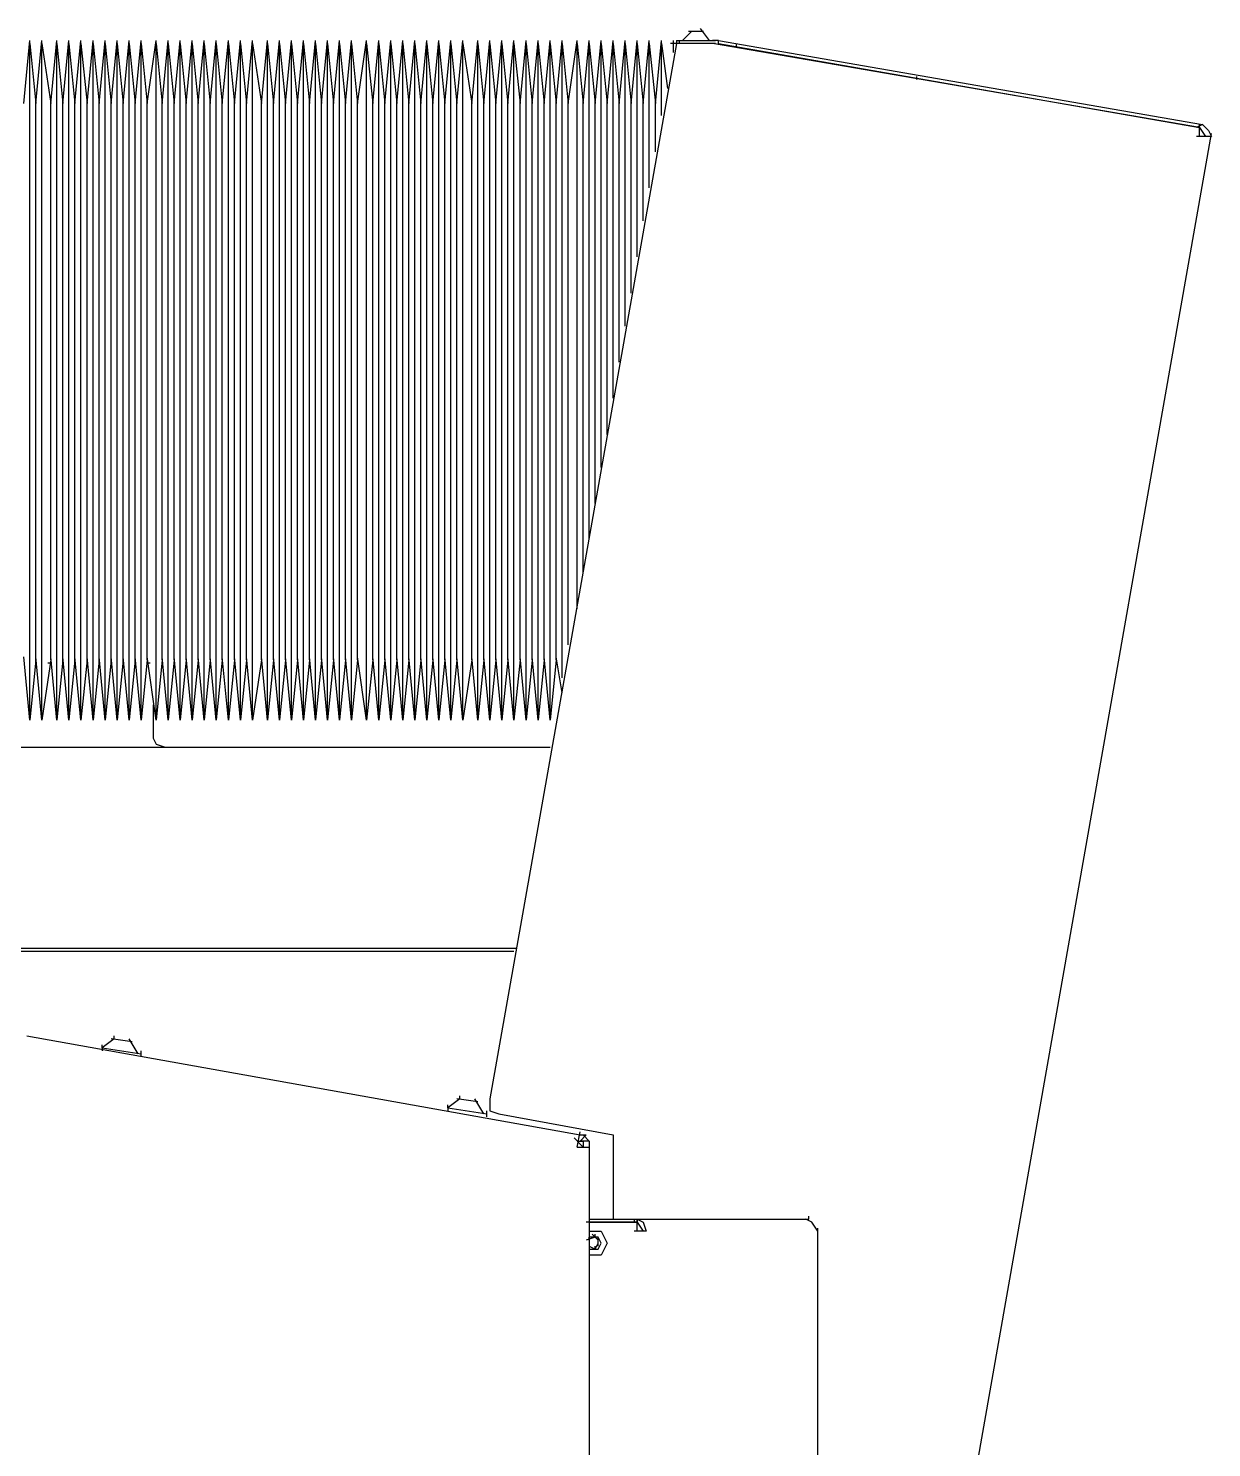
# Model space of a CAD drawing. Header units: inches. Extents: x 144 to 9879, y -166 to 6992.
# Drawn here: x 4095 to 4566, y 5432 to 5997 of the extents above; entities that cross this region are included whole.
import ezdxf

# ---------------------------------------------------------------- set-up
doc = ezdxf.new("R2010")
doc.units = ezdxf.units.IN
doc.header["$MEASUREMENT"] = 0

msp = doc.modelspace()

# ---------------------------------------------------------------- linework, layer by layer
at = {"color": 7}
for points in [[(4092.95, 5967.5), (4095.34, 5992.65)], [(4095.34, 5721.96), (4095.34, 5992.65)], [(4097.74, 5967.5), (4100.13, 5992.65)], [(4100.13, 5721.96), (4100.13, 5992.65)], [(4103.73, 5967.5), (4106.12, 5992.65)], [(4106.12, 5721.96), (4106.12, 5992.65)], [(4108.52, 5967.5), (4110.91, 5992.65)], [(4110.91, 5721.96), (4110.91, 5992.65)], [(4113.31, 5967.5), (4115.7, 5992.65)], [(4115.7, 5721.96), (4115.7, 5992.65)], [(4118.1, 5967.5), (4120.5, 5992.65)], [(4120.5, 5721.96), (4120.5, 5992.65)], [(4122.89, 5967.5), (4125.29, 5992.65)], [(4125.29, 5721.96), (4125.29, 5992.65)], [(4127.68, 5967.5), (4130.08, 5992.65)], [(4130.08, 5721.96), (4130.08, 5992.65)], [(4132.47, 5967.5), (4134.87, 5992.65)], [(4134.87, 5721.96), (4134.87, 5992.65)], [(4137.26, 5967.5), (4139.66, 5992.65)], [(4139.66, 5721.96), (4139.66, 5992.65)], [(4142.06, 5967.5), (4145.65, 5992.65)], [(4145.65, 5721.96), (4145.65, 5992.65)], [(4148.04, 5967.5), (4150.44, 5992.65)], [(4150.44, 5721.96), (4150.44, 5992.65)], [(4152.84, 5967.5), (4155.23, 5992.65)], [(4155.23, 5721.96), (4155.23, 5992.65)], [(4157.63, 5967.5), (4160.02, 5992.65)], [(4160.02, 5721.96), (4160.02, 5992.65)], [(4162.42, 5967.5), (4164.81, 5992.65)], [(4164.81, 5721.96), (4164.81, 5992.65)], [(4167.21, 5967.5), (4169.6, 5992.65)], [(4169.6, 5721.96), (4169.6, 5992.65)], [(4172, 5967.5), (4174.4, 5992.65)], [(4174.4, 5721.96), (4174.4, 5992.65)], [(4176.79, 5967.5), (4179.19, 5992.65)], [(4179.19, 5721.96), (4179.19, 5992.65)], [(4181.58, 5967.5), (4183.98, 5992.65)], [(4183.98, 5721.96), (4183.98, 5992.65)], [(4187.57, 5967.5), (4189.97, 5992.65)], [(4189.97, 5721.96), (4189.97, 5992.65)], [(4192.36, 5967.5), (4194.76, 5992.65)], [(4194.76, 5721.96), (4194.76, 5992.65)], [(4197.15, 5967.5), (4199.55, 5992.65)], [(4199.55, 5721.96), (4199.55, 5992.65)], [(4201.94, 5967.5), (4204.34, 5992.65)], [(4204.34, 5721.96), (4204.34, 5992.65)], [(4206.73, 5967.5), (4209.13, 5992.65)], [(4209.13, 5721.96), (4209.13, 5992.65)], [(4211.53, 5967.5), (4213.92, 5992.65)], [(4213.92, 5721.96), (4213.92, 5992.65)], [(4216.32, 5967.5), (4218.71, 5992.65)], [(4218.71, 5721.96), (4218.71, 5992.65)], [(4221.11, 5967.5), (4223.5, 5992.65)], [(4223.5, 5721.96), (4223.5, 5992.65)], [(4225.9, 5967.5), (4229.49, 5992.65)], [(4229.49, 5721.96), (4229.49, 5992.65)], [(4231.89, 5967.5), (4234.28, 5992.65)], [(4234.28, 5721.96), (4234.28, 5992.65)], [(4236.68, 5967.5), (4239.07, 5992.65)], [(4239.07, 5721.96), (4239.07, 5992.65)], [(4241.47, 5967.5), (4243.87, 5992.65)], [(4243.87, 5721.96), (4243.87, 5992.65)], [(4246.26, 5967.5), (4248.66, 5992.65)], [(4248.66, 5721.96), (4248.66, 5992.65)], [(4251.05, 5967.5), (4253.45, 5992.65)], [(4253.45, 5721.96), (4253.45, 5992.65)], [(4255.84, 5967.5), (4258.24, 5992.65)], [(4258.24, 5721.96), (4258.24, 5992.65)], [(4260.63, 5967.5), (4263.03, 5992.65)], [(4263.03, 5721.96), (4263.03, 5992.65)], [(4265.43, 5967.5), (4267.82, 5992.65)], [(4267.82, 5721.96), (4267.82, 5992.65)], [(4271.41, 5967.5), (4273.81, 5992.65)], [(4273.81, 5721.96), (4273.81, 5992.65)], [(4276.2, 5967.5), (4278.6, 5992.65)], [(4278.6, 5721.96), (4278.6, 5992.65)], [(4281, 5967.5), (4283.39, 5992.65)], [(4283.39, 5721.96), (4283.39, 5992.65)], [(4285.79, 5967.5), (4288.18, 5992.65)], [(4288.18, 5721.96), (4288.18, 5992.65)], [(4290.58, 5967.5), (4292.97, 5992.65)], [(4292.97, 5721.96), (4292.97, 5992.65)], [(4295.37, 5967.5), (4297.76, 5992.65)], [(4297.76, 5721.96), (4297.76, 5992.65)], [(4300.16, 5967.5), (4302.56, 5992.65)], [(4302.56, 5721.96), (4302.56, 5992.65)], [(4304.95, 5967.5), (4307.35, 5992.65)], [(4307.35, 5738.73), (4307.35, 5992.65)], [(4309.74, 5967.5), (4313.34, 5992.65)], [(4313.34, 5766.27), (4313.34, 5992.65)], [(4315.73, 5967.5), (4318.13, 5992.65)], [(4318.13, 5793.82), (4318.13, 5992.65)], [(4320.52, 5967.5), (4322.92, 5992.65)], [(4322.92, 5822.57), (4322.92, 5992.65)], [(4325.31, 5967.5), (4327.71, 5992.65)], [(4327.71, 5850.12), (4327.71, 5992.65)], [(4330.1, 5967.5), (4332.5, 5992.65)], [(4332.5, 5878.86), (4332.5, 5992.65)], [(4334.9, 5967.5), (4337.29, 5992.65)], [(4337.29, 5906.41), (4337.29, 5992.65)], [(4339.69, 5967.5), (4342.08, 5992.65)], [(4342.08, 5933.96), (4342.08, 5992.65)], [(4344.48, 5967.5), (4346.87, 5992.65)], [(4346.87, 5962.71), (4346.87, 5992.65)], [(4351.66, 5990.26), (4351.66, 5992.65)], [(4351.66, 5987.86), (4351.66, 5992.65)], [(4352.86, 5992.65), (4368.43, 5992.65)], [(4352.86, 5992.65), (4352.86, 5991.45)], [(4354.06, 5991.45), (4354.06, 5992.65)], [(4358.85, 5996.25), (4355.26, 5992.65)], [(4363.64, 5996.25), (4357.65, 5996.25)], [(4366.04, 5992.65), (4362.44, 5997.44)], [(4369.63, 5992.65), (4367.23, 5992.65)], [(4369.63, 5991.45), (4369.63, 5992.65)], [(4369.63, 5992.65), (4562.47, 5959.11)], [(4369.63, 5991.45), (4369.63, 5992.65)], [(4369.63, 5991.45), (4369.63, 5992.65)], [(4095.34, 5991.45), (4097.74, 5967.5)], [(4100.13, 5991.45), (4103.73, 5967.5)], [(4106.12, 5991.45), (4108.52, 5967.5)], [(4110.91, 5991.45), (4113.31, 5967.5)], [(4115.7, 5991.45), (4118.1, 5967.5)], [(4120.5, 5991.45), (4122.89, 5967.5)], [(4125.29, 5991.45), (4127.68, 5967.5)], [(4130.08, 5991.45), (4132.47, 5967.5)], [(4134.87, 5991.45), (4137.26, 5967.5)], [(4139.66, 5991.45), (4142.06, 5967.5)], [(4145.65, 5991.45), (4148.04, 5967.5)], [(4150.44, 5991.45), (4152.84, 5967.5)], [(4155.23, 5991.45), (4157.63, 5967.5)], [(4160.02, 5991.45), (4162.42, 5967.5)], [(4164.81, 5991.45), (4167.21, 5967.5)], [(4169.6, 5991.45), (4172, 5967.5)], [(4174.4, 5991.45), (4176.79, 5967.5)], [(4179.19, 5991.45), (4181.58, 5967.5)], [(4183.98, 5991.45), (4187.57, 5967.5)], [(4189.97, 5991.45), (4192.36, 5967.5)], [(4194.76, 5991.45), (4197.15, 5967.5)], [(4199.55, 5991.45), (4201.94, 5967.5)], [(4204.34, 5991.45), (4206.73, 5967.5)], [(4209.13, 5991.45), (4211.53, 5967.5)], [(4213.92, 5991.45), (4216.32, 5967.5)], [(4218.71, 5991.45), (4221.11, 5967.5)], [(4223.5, 5991.45), (4225.9, 5967.5)], [(4229.49, 5991.45), (4231.89, 5967.5)], [(4234.28, 5991.45), (4236.68, 5967.5)], [(4239.07, 5991.45), (4241.47, 5967.5)], [(4243.87, 5991.45), (4246.26, 5967.5)], [(4248.66, 5991.45), (4251.05, 5967.5)], [(4253.45, 5991.45), (4255.84, 5967.5)], [(4258.24, 5991.45), (4260.63, 5967.5)], [(4263.03, 5991.45), (4265.43, 5967.5)], [(4267.82, 5991.45), (4271.41, 5967.5)], [(4273.81, 5991.45), (4276.2, 5967.5)], [(4278.6, 5991.45), (4281, 5967.5)], [(4352.86, 5991.45), (4278.6, 5571.04)], [(4283.39, 5991.45), (4285.79, 5967.5)], [(4288.18, 5991.45), (4290.58, 5967.5)], [(4292.97, 5991.45), (4295.37, 5967.5)], [(4297.76, 5991.45), (4300.16, 5967.5)], [(4302.56, 5991.45), (4304.95, 5967.5)], [(4307.35, 5991.45), (4309.74, 5967.5)], [(4313.34, 5991.45), (4315.73, 5967.5)], [(4318.13, 5991.45), (4320.52, 5967.5)], [(4322.92, 5991.45), (4325.31, 5967.5)], [(4327.71, 5991.45), (4330.1, 5967.5)], [(4332.5, 5991.45), (4334.9, 5967.5)], [(4337.29, 5991.45), (4339.69, 5967.5)], [(4342.08, 5991.45), (4344.48, 5967.5)], [(4346.87, 5991.45), (4349.27, 5973.49)], [(4354.06, 5991.45), (4350.47, 5991.45)], [(4368.43, 5991.45), (4351.66, 5991.45)], [(4561.27, 5957.92), (4367.23, 5991.45)], [(4369.63, 5991.45), (4561.27, 5957.92)], [(4376.82, 5990.26), (4376.82, 5991.45)], [(4376.82, 5990.26), (4376.82, 5991.45)], [(4448.68, 5977.08), (4448.68, 5978.28)], [(4097.74, 5745.91), (4097.74, 5968.7)], [(4103.73, 5745.91), (4103.73, 5968.7)], [(4108.52, 5745.91), (4108.52, 5968.7)], [(4113.31, 5745.91), (4113.31, 5968.7)], [(4118.1, 5745.91), (4118.1, 5968.7)], [(4122.89, 5745.91), (4122.89, 5968.7)], [(4127.68, 5745.91), (4127.68, 5968.7)], [(4132.47, 5745.91), (4132.47, 5968.7)], [(4137.26, 5745.91), (4137.26, 5968.7)], [(4142.06, 5745.91), (4142.06, 5968.7)], [(4148.04, 5745.91), (4148.04, 5968.7)], [(4152.84, 5745.91), (4152.84, 5968.7)], [(4157.63, 5745.91), (4157.63, 5968.7)], [(4162.42, 5745.91), (4162.42, 5968.7)], [(4167.21, 5745.91), (4167.21, 5968.7)], [(4172, 5745.91), (4172, 5968.7)], [(4176.79, 5745.91), (4176.79, 5968.7)], [(4181.58, 5745.91), (4181.58, 5968.7)], [(4187.57, 5745.91), (4187.57, 5968.7)], [(4192.36, 5745.91), (4192.36, 5968.7)], [(4197.15, 5745.91), (4197.15, 5968.7)], [(4201.94, 5745.91), (4201.94, 5968.7)], [(4206.73, 5745.91), (4206.73, 5968.7)], [(4211.53, 5745.91), (4211.53, 5968.7)], [(4216.32, 5745.91), (4216.32, 5968.7)], [(4221.11, 5745.91), (4221.11, 5968.7)], [(4225.9, 5745.91), (4225.9, 5968.7)], [(4231.89, 5745.91), (4231.89, 5968.7)], [(4236.68, 5745.91), (4236.68, 5968.7)], [(4241.47, 5745.91), (4241.47, 5968.7)], [(4246.26, 5745.91), (4246.26, 5968.7)], [(4251.05, 5745.91), (4251.05, 5968.7)], [(4255.84, 5745.91), (4255.84, 5968.7)], [(4260.63, 5745.91), (4260.63, 5968.7)], [(4265.43, 5745.91), (4265.43, 5968.7)], [(4271.41, 5745.91), (4271.41, 5968.7)], [(4276.2, 5745.91), (4276.2, 5968.7)], [(4281, 5745.91), (4281, 5968.7)], [(4285.79, 5745.91), (4285.79, 5968.7)], [(4290.58, 5745.91), (4290.58, 5968.7)], [(4295.37, 5745.91), (4295.37, 5968.7)], [(4300.16, 5745.91), (4300.16, 5968.7)], [(4304.95, 5745.91), (4304.95, 5968.7)], [(4309.74, 5751.9), (4309.74, 5968.7)], [(4315.73, 5780.65), (4315.73, 5968.7)], [(4320.52, 5808.2), (4320.52, 5968.7)], [(4325.31, 5835.74), (4325.31, 5968.7)], [(4330.1, 5864.49), (4330.1, 5968.7)], [(4334.9, 5892.04), (4334.9, 5968.7)], [(4339.69, 5920.79), (4339.69, 5968.7)], [(4344.48, 5948.33), (4344.48, 5968.7)], [(4562.47, 5959.11), (4560.07, 5957.92)], [(4561.27, 5954.32), (4561.27, 5959.11)], [(4562.47, 5959.11), (4564.87, 5956.72), (4566.06, 5954.32)], [(4428.32, 5173.38), (4566.06, 5955.52)], [(4566.06, 5954.32), (4560.07, 5954.32)], [(4561.27, 5957.92), (4563.67, 5954.32)], [(4095.34, 5721.96), (4092.95, 5747.11)], [(4097.74, 5745.91), (4095.34, 5721.96)], [(4100.13, 5721.96), (4097.74, 5747.11)], [(4097.74, 5744.71), (4097.74, 5745.91)], [(4103.73, 5745.91), (4100.13, 5721.96)], [(4102.53, 5744.71), (4103.73, 5744.71)], [(4106.12, 5721.96), (4103.73, 5747.11)], [(4108.52, 5745.91), (4106.12, 5721.96)], [(4110.91, 5721.96), (4108.52, 5747.11)], [(4108.52, 5744.71), (4108.52, 5745.91)], [(4113.31, 5745.91), (4110.91, 5721.96)], [(4115.7, 5721.96), (4113.31, 5747.11)], [(4113.31, 5744.71), (4113.31, 5745.91)], [(4118.1, 5745.91), (4115.7, 5721.96)], [(4120.5, 5721.96), (4118.1, 5747.11)], [(4118.1, 5744.71), (4118.1, 5745.91)], [(4122.89, 5745.91), (4120.5, 5721.96)], [(4125.29, 5721.96), (4122.89, 5747.11)], [(4122.89, 5744.71), (4122.89, 5745.91)], [(4127.68, 5745.91), (4125.29, 5721.96)], [(4130.08, 5721.96), (4127.68, 5747.11)], [(4127.68, 5744.71), (4127.68, 5745.91)], [(4132.47, 5745.91), (4130.08, 5721.96)], [(4134.87, 5721.96), (4132.47, 5747.11)], [(4132.47, 5744.71), (4132.47, 5745.91)], [(4137.26, 5745.91), (4134.87, 5721.96)], [(4139.66, 5721.96), (4137.26, 5747.11)], [(4137.26, 5744.71), (4137.26, 5745.91)], [(4142.06, 5745.91), (4139.66, 5721.96)], [(4145.65, 5721.96), (4142.06, 5747.11)], [(4142.06, 5744.71), (4143.25, 5744.71)], [(4148.04, 5745.91), (4145.65, 5721.96)], [(4150.44, 5721.96), (4148.04, 5747.11)], [(4152.84, 5745.91), (4150.44, 5721.96)], [(4155.23, 5721.96), (4152.84, 5747.11)], [(4157.63, 5745.91), (4155.23, 5721.96)], [(4160.02, 5721.96), (4157.63, 5747.11)], [(4162.42, 5745.91), (4160.02, 5721.96)], [(4164.81, 5721.96), (4162.42, 5747.11)], [(4167.21, 5745.91), (4164.81, 5721.96)], [(4169.6, 5721.96), (4167.21, 5747.11)], [(4172, 5745.91), (4169.6, 5721.96)], [(4174.4, 5721.96), (4172, 5747.11)], [(4176.79, 5745.91), (4174.4, 5721.96)], [(4179.19, 5721.96), (4176.79, 5747.11)], [(4181.58, 5745.91), (4179.19, 5721.96)], [(4183.98, 5721.96), (4181.58, 5747.11)], [(4187.57, 5745.91), (4183.98, 5721.96)], [(4189.97, 5721.96), (4187.57, 5747.11)], [(4192.36, 5745.91), (4189.97, 5721.96)], [(4194.76, 5721.96), (4192.36, 5747.11)], [(4197.15, 5745.91), (4194.76, 5721.96)], [(4199.55, 5721.96), (4197.15, 5747.11)], [(4201.94, 5745.91), (4199.55, 5721.96)], [(4204.34, 5721.96), (4201.94, 5747.11)], [(4206.73, 5745.91), (4204.34, 5721.96)], [(4209.13, 5721.96), (4206.73, 5747.11)], [(4211.53, 5745.91), (4209.13, 5721.96)], [(4213.92, 5721.96), (4211.53, 5747.11)], [(4216.32, 5745.91), (4213.92, 5721.96)], [(4218.71, 5721.96), (4216.32, 5747.11)], [(4221.11, 5745.91), (4218.71, 5721.96)], [(4223.5, 5721.96), (4221.11, 5747.11)], [(4225.9, 5745.91), (4223.5, 5721.96)], [(4229.49, 5721.96), (4225.9, 5747.11)], [(4231.89, 5745.91), (4229.49, 5721.96)], [(4234.28, 5721.96), (4231.89, 5747.11)], [(4236.68, 5745.91), (4234.28, 5721.96)], [(4239.07, 5721.96), (4236.68, 5747.11)], [(4241.47, 5745.91), (4239.07, 5721.96)], [(4243.87, 5721.96), (4241.47, 5747.11)], [(4246.26, 5745.91), (4243.87, 5721.96)], [(4248.66, 5721.96), (4246.26, 5747.11)], [(4251.05, 5745.91), (4248.66, 5721.96)], [(4253.45, 5721.96), (4251.05, 5747.11)], [(4255.84, 5745.91), (4253.45, 5721.96)], [(4258.24, 5721.96), (4255.84, 5747.11)], [(4260.63, 5745.91), (4258.24, 5721.96)], [(4263.03, 5721.96), (4260.63, 5747.11)], [(4265.43, 5745.91), (4263.03, 5721.96)], [(4267.82, 5721.96), (4265.43, 5747.11)], [(4271.41, 5745.91), (4267.82, 5721.96)], [(4273.81, 5721.96), (4271.41, 5747.11)], [(4276.2, 5745.91), (4273.81, 5721.96)], [(4278.6, 5721.96), (4276.2, 5747.11)], [(4281, 5745.91), (4278.6, 5721.96)], [(4283.39, 5721.96), (4281, 5747.11)], [(4285.79, 5745.91), (4283.39, 5721.96)], [(4288.18, 5721.96), (4285.79, 5747.11)], [(4290.58, 5745.91), (4288.18, 5721.96)], [(4292.97, 5721.96), (4290.58, 5747.11)], [(4295.37, 5745.91), (4292.97, 5721.96)], [(4297.76, 5721.96), (4295.37, 5747.11)], [(4300.16, 5745.91), (4297.76, 5721.96)], [(4302.56, 5721.96), (4300.16, 5747.11)], [(4304.95, 5745.91), (4302.56, 5721.96)], [(4307.35, 5732.74), (4304.95, 5747.11)], [(4144.45, 5727.95), (4144.45, 5714.77)], [(3963.59, 5711.18), (4302.56, 5711.18)], [(4144.45, 5714.77), (4145.65, 5712.38), (4149.24, 5711.18)], [(4289.38, 5630.93), (4065.4, 5630.93)], [(4288.18, 5629.73), (4066.6, 5629.73)], [(4094.14, 5596.19), (4314.53, 5556.67)], [(4128.88, 5594.99), (4124.09, 5591.4)], [(4124.09, 5591.4), (4124.09, 5592.6)], [(4124.09, 5591.4), (4139.66, 5589.01)], [(4124.09, 5591.4), (4124.09, 5590.2)], [(4124.09, 5591.4), (4124.09, 5590.2)], [(4136.07, 5593.8), (4127.68, 5594.99)], [(4128.88, 5594.99), (4128.88, 5596.19)], [(4138.46, 5589.01), (4134.87, 5594.99)], [(4139.66, 5587.81), (4139.66, 5590.2)], [(4266.62, 5571.04), (4261.83, 5567.45)], [(4266.62, 5571.04), (4261.83, 5567.45)], [(4261.83, 5567.45), (4261.83, 5568.64)], [(4273.81, 5569.84), (4265.43, 5571.04)], [(4266.62, 5571.04), (4266.62, 5572.24)], [(4276.2, 5565.05), (4272.61, 5571.04)], [(4278.6, 5571.04), (4278.6, 5566.25), (4282.19, 5565.05)], [(4261.83, 5567.45), (4261.83, 5566.25)], [(4261.83, 5567.45), (4277.4, 5565.05)], [(4261.83, 5567.45), (4261.83, 5566.25)], [(4277.4, 5563.85), (4277.4, 5566.25)], [(4282.19, 5565.05), (4327.71, 5556.67)], [(4313.34, 5551.87), (4314.53, 5557.86)], [(4315.73, 5551.87), (4312.14, 5555.47)], [(4313.34, 5554.27), (4315.73, 5554.27)], [(4313.34, 5551.87), (4318.13, 5551.87)], [(4316.93, 5556.67), (4314.53, 5554.27)], [(4314.53, 5556.67), (4316.93, 5556.67)], [(4318.13, 5554.27), (4314.53, 5554.27)], [(4318.13, 5554.27), (4315.73, 5556.67)], [(4315.73, 5554.27), (4315.73, 5551.87)], [(4318.13, 5554.27), (4318.13, 5551.87)], [(4318.13, 5551.87), (4318.13, 4677.51)], [(4327.71, 5556.67), (4327.71, 5523.13)], [(4318.13, 5523.13), (4336.09, 5523.13)], [(4336.09, 5523.13), (4336.09, 5521.93)], [(4336.09, 5523.13), (4337.29, 5523.13)], [(4337.29, 5521.93), (4337.29, 5523.13)], [(4337.29, 5518.34), (4337.29, 5523.13)], [(4337.29, 5523.13), (4339.69, 5521.93), (4340.88, 5518.34)], [(4337.29, 5523.13), (4337.29, 5521.93)], [(4337.29, 5523.13), (4404.37, 5523.13)], [(4337.29, 5521.93), (4337.29, 5523.13)], [(4409.16, 5518.34), (4406.76, 5521.93), (4404.37, 5523.13)], [(4404.37, 5523.13), (4405.56, 5523.13)], [(4405.56, 5523.13), (4405.56, 5524.33)], [(4337.29, 5521.93), (4316.93, 5521.93)], [(4318.13, 5521.93), (4336.09, 5521.93)], [(4318.13, 5518.34), (4322.92, 5518.34), (4325.31, 5513.55)], [(4336.09, 5521.93), (4337.29, 5521.93)], [(4340.88, 5518.34), (4336.09, 5518.34)], [(4337.29, 5521.93), (4339.69, 5518.34)], [(4409.16, 5518.34), (4409.16, 5519.54)], [(4409.16, 5282.38), (4409.16, 5519.54)], [(4320.52, 5515.94), (4316.93, 5514.74)], [(4320.52, 5515.94), (4316.93, 5514.74)], [(4318.13, 5514.74), (4318.13, 5515.94)], [(4322.92, 5513.55), (4321.72, 5515.94), (4318.13, 5515.94)], [(4325.31, 5513.55), (4322.92, 5508.76), (4318.13, 5508.76)], [(4318.13, 5511.15), (4321.72, 5511.15), (4322.92, 5513.55)], [(4318.13, 5512.35), (4320.52, 5511.15)], [(4318.13, 5512.35), (4320.52, 5511.15)], [(4321.72, 5514.74), (4319.32, 5517.14)], [(4321.72, 5514.74), (4319.32, 5517.14)], [(4320.52, 5515.94), (4320.52, 5517.14)], [(4320.52, 5511.15), (4321.72, 5513.55)], [(4320.52, 5511.15), (4321.72, 5513.55)], [(4320.52, 5511.15), (4320.52, 5512.35)], [(4321.72, 5514.74), (4321.72, 5515.94)], [(4321.72, 5512.35), (4321.72, 5515.94)], [(4321.72, 5512.35), (4321.72, 5515.94)], [(4321.72, 5512.35), (4321.72, 5513.55)]]:
    msp.add_lwpolyline(points, dxfattribs=at)

doc.saveas('drawing.dxf')
